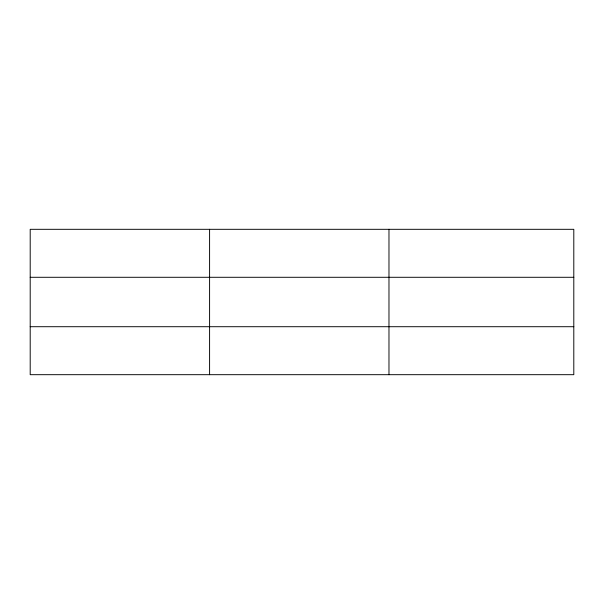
<?xml version="1.0" encoding="UTF-8"?>
<svg xmlns="http://www.w3.org/2000/svg" width="604" height="604" viewBox="0 0 604 604"><rect width="100%" height="100%" fill="white"/><g stroke="black" fill="none" stroke-linecap="round" stroke-linejoin="round"><path stroke-width="0.91" d="M209.588 374.684L209.588 229.316M388.976 374.684L388.976 229.316M573.8 326.711L573.8 374.684L30.2 374.684L30.2 229.316L573.8 229.316L573.8 326.711L30.2 326.711M30.2 277.289L573.8 277.289"/></g></svg>
